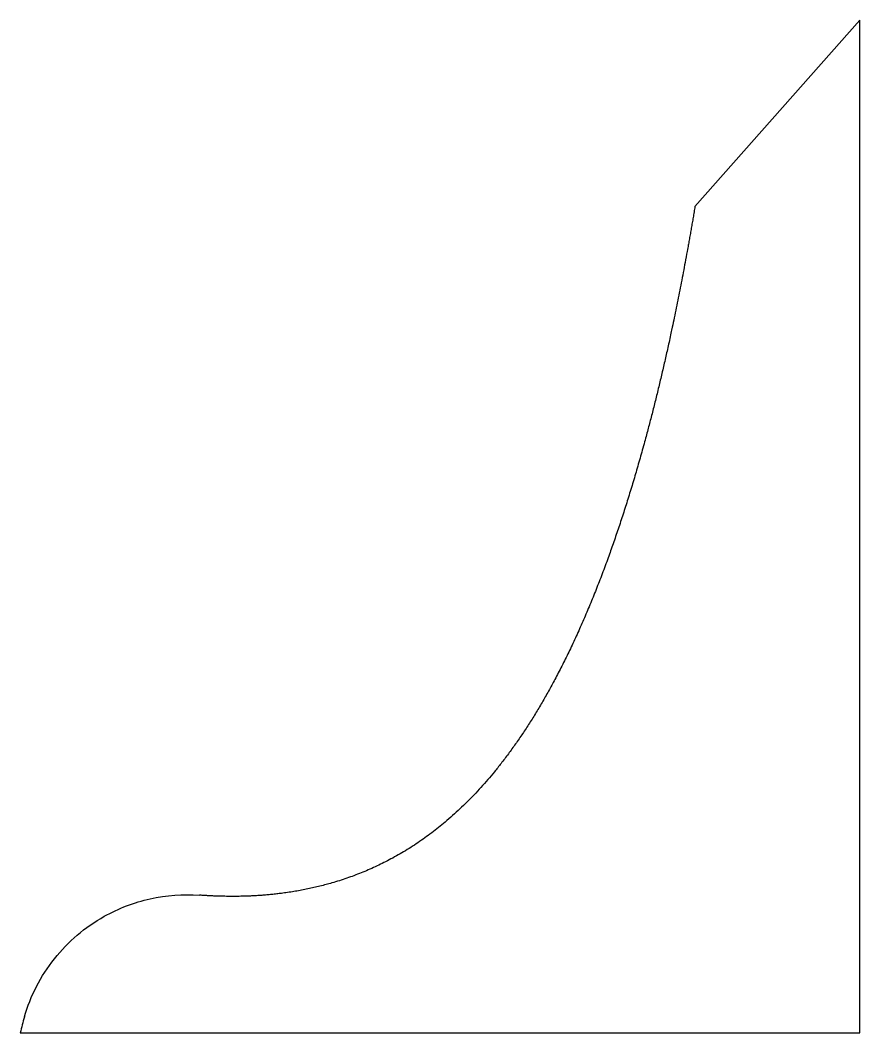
# Model space of a CAD drawing. Header units: millimetres. Extents: x -100 to 98, y 230 to 470.
import ezdxf

# ---------------------------------------------------------------- set-up
doc = ezdxf.new("R2010")
doc.units = ezdxf.units.MM
doc.layers.get('0').update_dxf_attribs({"linetype": 'CONTINUOUS'})

msp = doc.modelspace()

# ---------------------------------------------------------------- linework, layer by layer
for p, q in [((98, 469.5), (59.04, 425.46)), ((98, 230.2), (98, 469.5)), ((-100.45, 230.2), (98, 230.2))]:
    msp.add_line(p, q)
msp.add_arc((-17.81, 210.33), 85, 163.8874, 166.4849)
for points, degree, knots in [([(59.04, 425.46), (57.86, 418.36), (55.38, 404.47), (51.26, 384.6), (44.95, 360.05), (35.62, 332.85), (24.68, 309.51), (11.94, 290.48), (-2.76, 276.17), (-19.34, 266.85), (-34.09, 263.08), (-45.91, 262.19), (-54.06, 262.42), (-58.1, 262.71)], 5, [-1, -1, -1, -1, -1, -1, -0.9, -0.8, -0.7, -0.6, -0.5, -0.4, -0.3, -0.2, -0.1051012, -0.1051012, -0.1051012, -0.1051012, -0.1051012, -0.1051012]), ([(-99.47, 233.92), (-98.02, 238.93), (-95.61, 243.6), (-89.14, 251.76), (-85.14, 255.17), (-77.19, 259.62), (-73.52, 261.02), (-65.91, 262.71), (-62, 263), (-58.1, 262.71)], 3, [0, 0, 0, 0, 1.562578, 1.562578, 3.125156, 3.125156, 4.295567, 4.295567, 5.465979, 5.465979, 5.465979, 5.465979])]:
    msp.add_open_spline(points, degree=degree, knots=knots)

doc.saveas('drawing.dxf')
